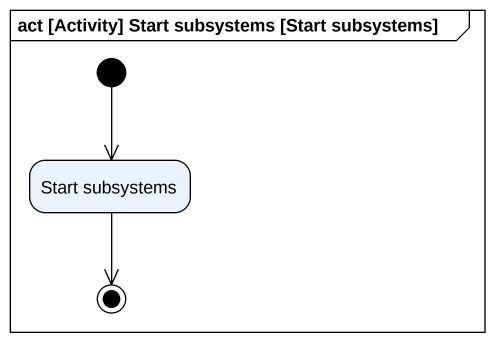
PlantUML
@startuml
mainframe act [Activity] Start subsystems [Start subsystems]
hide empty description
state "Start subsystems" as Start_subsystems
[*] --> Start_subsystems
Start_subsystems --> [*]
@enduml
